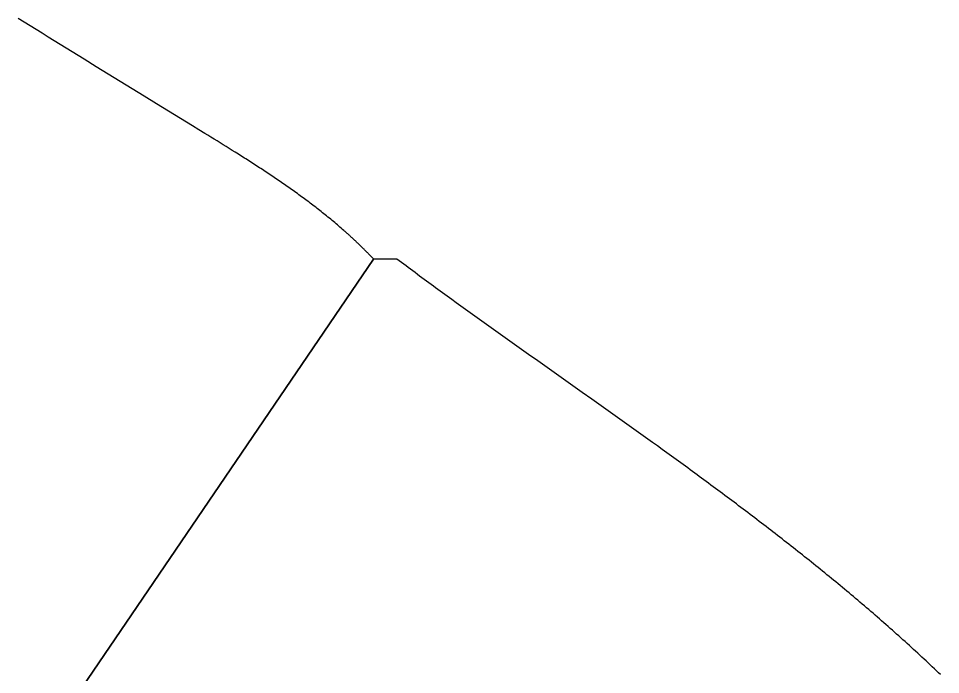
# Model space of a CAD drawing. Header units: millimetres. Extents: x 539514 to 908003, y -69769 to 203909.
# Drawn here: x 756701 to 802745, y 118156 to 150920 of the extents above; entities that cross this region are included whole.
import ezdxf

# ---------------------------------------------------------------- set-up
doc = ezdxf.new("R2010")
doc.units = ezdxf.units.MM
doc.layers.add('CLOSED_AREAS', color=7, linetype='Continuous')

msp = doc.modelspace()

# ---------------------------------------------------------------- linework, layer by layer
at = {"layer": 'CLOSED_AREAS'}
for points in [[(741499.066, 90513.796), (774436.806, 138900.211), (774407.437, 138931.386), (774377.996, 138962.5), (774348.485, 138993.554), (774318.904, 139024.547), (774289.253, 139055.479), (774259.532, 139086.352), (774229.742, 139117.165), (774199.883, 139147.918), (774169.955, 139178.612), (774139.958, 139209.247), (774109.893, 139239.824), (774079.761, 139270.341), (774049.56, 139300.801), (774019.292, 139331.202), (773988.957, 139361.545), (773958.556, 139391.831), (773928.087, 139422.059), (773897.553, 139452.231), (773866.952, 139482.345), (773836.286, 139512.403), (773805.555, 139542.404), (773774.758, 139572.349), (773743.897, 139602.238), (773712.971, 139632.072), (773681.981, 139661.85), (773650.926, 139691.572), (773619.809, 139721.24), (773588.628, 139750.853), (773557.383, 139780.412), (773526.076, 139809.916), (773494.707, 139839.366), (773463.275, 139868.762), (773431.782, 139898.105), (773400.226, 139927.394), (773368.61, 139956.631), (773336.932, 139985.814), (773305.193, 140014.945), (773273.394, 140044.024), (773241.535, 140073.05), (773209.616, 140102.025), (773177.637, 140130.948), (773145.599, 140159.819), (773113.502, 140188.639), (773081.346, 140217.409), (773049.131, 140246.127), (773016.858, 140274.796), (772984.528, 140303.414), (772952.14, 140331.982), (772887.191, 140388.969), (772822.016, 140445.758), (772756.616, 140502.353), (772690.993, 140558.755), (772625.15, 140614.965), (772559.089, 140670.986), (772492.813, 140726.819), (772426.323, 140782.466), (772359.622, 140837.93), (772292.713, 140893.212), (772225.597, 140948.314), (772158.277, 141003.238), (772090.755, 141057.987), (772023.033, 141112.56), (771955.115, 141166.962), (771887.001, 141221.193), (771818.694, 141275.256), (771750.197, 141329.153), (771681.512, 141382.884), (771612.642, 141436.453), (771543.587, 141489.861), (771474.352, 141543.111), (771404.938, 141596.203), (771335.347, 141649.14), (771265.581, 141701.924), (771195.644, 141754.557), (771125.537, 141807.04), (771055.262, 141859.376), (770984.822, 141911.566), (770914.22, 141963.613), (770843.457, 142015.518), (770772.535, 142067.283), (770701.458, 142118.911), (770630.227, 142170.402), (770558.844, 142221.759), (770487.313, 142272.984), (770415.634, 142324.079), (770343.812, 142375.045), (770271.846, 142425.885), (770199.741, 142476.6), (770127.499, 142527.193), (770055.121, 142577.665), (769982.61, 142628.018), (769909.968, 142678.254), (769837.198, 142728.375), (769764.301, 142778.383), (769691.281, 142828.28), (769618.139, 142878.068), (769544.878, 142927.748), (769471.5, 142977.323), (769398.008, 143026.794), (769324.402, 143076.164), (769250.687, 143125.433), (769176.864, 143174.605), (769102.936, 143223.681), (769028.904, 143272.663), (768954.771, 143321.553), (768880.54, 143370.353), (768806.212, 143419.065), (768731.79, 143467.69), (768657.277, 143516.23), (768582.674, 143564.688), (768507.984, 143613.065), (768433.209, 143661.364), (768358.352, 143709.586), (768283.414, 143757.733), (768208.398, 143805.806), (768133.307, 143853.809), (768058.142, 143901.742), (767982.906, 143949.609), (767907.601, 143997.409), (767832.23, 144045.147), (767756.795, 144092.822), (767681.297, 144140.438), (767605.74, 144187.997), (767530.126, 144235.499), (767378.734, 144330.344), (767227.141, 144424.988), (767075.364, 144519.447), (766923.422, 144613.737), (766771.333, 144707.871), (766619.116, 144801.866), (766466.789, 144895.737), (766314.37, 144989.499), (766161.878, 145083.167), (766009.33, 145176.757), (765704.144, 145363.763), (765398.958, 145550.639), (764795.031, 145920.616), (764191.66, 146290.577), (763588.823, 146660.536), (762986.499, 147030.51), (762384.668, 147400.514), (761783.308, 147770.563), (761182.399, 148140.674), (760581.919, 148510.86), (759981.848, 148881.138), (759382.165, 149251.523), (758782.848, 149622.031), (758483.32, 149807.336), (758183.876, 149992.677), (757884.513, 150178.057), (757585.229, 150363.476), (757286.021, 150548.939), (756986.886, 150734.445), (756687.821, 150919.997)], [(802745.431, 118152.428), (802642.806, 118250.623), (802539.991, 118348.645), (802436.987, 118446.497), (802333.794, 118544.179), (802230.415, 118641.692), (802126.85, 118739.037), (802023.101, 118836.215), (801919.169, 118933.227), (801815.055, 119030.074), (801710.761, 119126.757), (801606.288, 119223.276), (801501.636, 119319.634), (801396.808, 119415.831), (801291.804, 119511.867), (801186.626, 119607.744), (801081.275, 119703.463), (800975.752, 119799.024), (800870.059, 119894.429), (800764.196, 119989.679), (800658.166, 120084.774), (800551.968, 120179.716), (800445.605, 120274.505), (800339.078, 120369.143), (800232.388, 120463.63), (800125.536, 120557.967), (800018.523, 120652.156), (799911.351, 120746.197), (799804.021, 120840.092), (799696.535, 120933.84), (799588.892, 121027.444), (799481.096, 121120.904), (799373.146, 121214.222), (799265.044, 121307.397), (799156.792, 121400.431), (799048.391, 121493.325), (798939.841, 121586.081), (798831.145, 121678.698), (798722.303, 121771.178), (798613.317, 121863.522), (798504.188, 121955.731), (798394.917, 122047.806), (798285.505, 122139.747), (798175.954, 122231.556), (798066.265, 122323.234), (797956.439, 122414.782), (797846.477, 122506.2), (797736.381, 122597.489), (797626.152, 122688.652), (797515.791, 122779.687), (797405.299, 122870.598), (797294.678, 122961.383), (797183.929, 123052.045), (797073.053, 123142.585), (796962.052, 123233.002), (796850.926, 123323.299), (796739.677, 123413.477), (796628.306, 123503.535), (796516.814, 123593.476), (796405.203, 123683.3), (796293.474, 123773.008), (796181.628, 123862.601), (796069.666, 123952.08), (795957.59, 124041.446), (795845.401, 124130.7), (795733.099, 124219.842), (795620.688, 124308.875), (795508.166, 124397.799), (795395.537, 124486.614), (795282.8, 124575.323), (795169.958, 124663.925), (795057.012, 124752.421), (794943.962, 124840.814), (794830.811, 124929.103), (794717.558, 125017.289), (794604.207, 125105.374), (794490.757, 125193.359), (794377.21, 125281.244), (794263.567, 125369.031), (794149.83, 125456.72), (794036, 125544.312), (793922.078, 125631.809), (793808.065, 125719.211), (793693.963, 125806.519), (793579.772, 125893.735), (793465.495, 125980.858), (793351.132, 126067.891), (793236.684, 126154.834), (793122.153, 126241.688), (793007.54, 126328.455), (792892.846, 126415.134), (792778.073, 126501.727), (792663.222, 126588.235), (792548.294, 126674.659), (792433.289, 126761), (792318.211, 126847.258), (792203.059, 126933.436), (792087.835, 127019.533), (791972.541, 127105.551), (791857.176, 127191.491), (791741.744, 127277.353), (791626.245, 127363.139), (791510.679, 127448.849), (791395.05, 127534.485), (791279.357, 127620.048), (791163.602, 127705.538), (791047.786, 127790.956), (790931.911, 127876.304), (790815.977, 127961.582), (790699.986, 128046.792), (790583.94, 128131.933), (790467.839, 128217.008), (790351.685, 128302.018), (790235.478, 128386.962), (790119.221, 128471.843), (790002.915, 128556.66), (789886.56, 128641.416), (789770.158, 128726.111), (789537.217, 128895.321), (789304.104, 129064.299), (789070.827, 129233.052), (788837.397, 129401.589), (788603.823, 129569.916), (788370.116, 129738.042), (788136.286, 129905.974), (787902.342, 130073.72), (787668.295, 130241.288), (787434.154, 130408.685), (787199.93, 130575.919), (786965.632, 130742.997), (786731.271, 130909.929), (786496.856, 131076.72), (786262.397, 131243.379), (786027.905, 131409.914), (785793.39, 131576.332), (785558.86, 131742.642), (785324.327, 131908.849), (784855.29, 132240.992), (784386.358, 132572.822), (783917.61, 132904.401), (783449.128, 133235.791), (782980.989, 133567.054), (782513.275, 133898.25), (782279.602, 134063.843), (782046.065, 134229.442), (781812.674, 134395.055), (781579.439, 134560.691), (781346.37, 134726.357), (781113.476, 134892.06), (780880.769, 135057.808), (780648.257, 135223.609), (780415.951, 135389.47), (780183.861, 135555.4), (779951.997, 135721.406), (779720.369, 135887.496), (779488.986, 136053.677), (779257.859, 136219.957), (779026.998, 136386.344), (778796.412, 136552.845), (778566.112, 136719.469), (778336.108, 136886.223), (778106.409, 137053.114), (777991.677, 137136.614), (777877.025, 137220.151), (777762.455, 137303.726), (777647.968, 137387.341), (777533.564, 137470.996), (777419.246, 137554.692), (777305.013, 137638.43), (777190.869, 137722.211), (777076.813, 137806.036), (776962.848, 137889.906), (776848.973, 137973.823), (776735.192, 138057.786), (776621.504, 138141.797), (776507.912, 138225.857), (776394.415, 138309.966), (776281.017, 138394.127), (776167.717, 138478.339), (776054.517, 138562.604), (775941.419, 138646.923), (775828.423, 138731.297), (775715.531, 138815.726), (775602.744, 138900.211), (774436.806, 138900.211), (741499.066, 90513.796)]]:
    msp.add_lwpolyline(points, dxfattribs=at)

doc.saveas('drawing.dxf')
